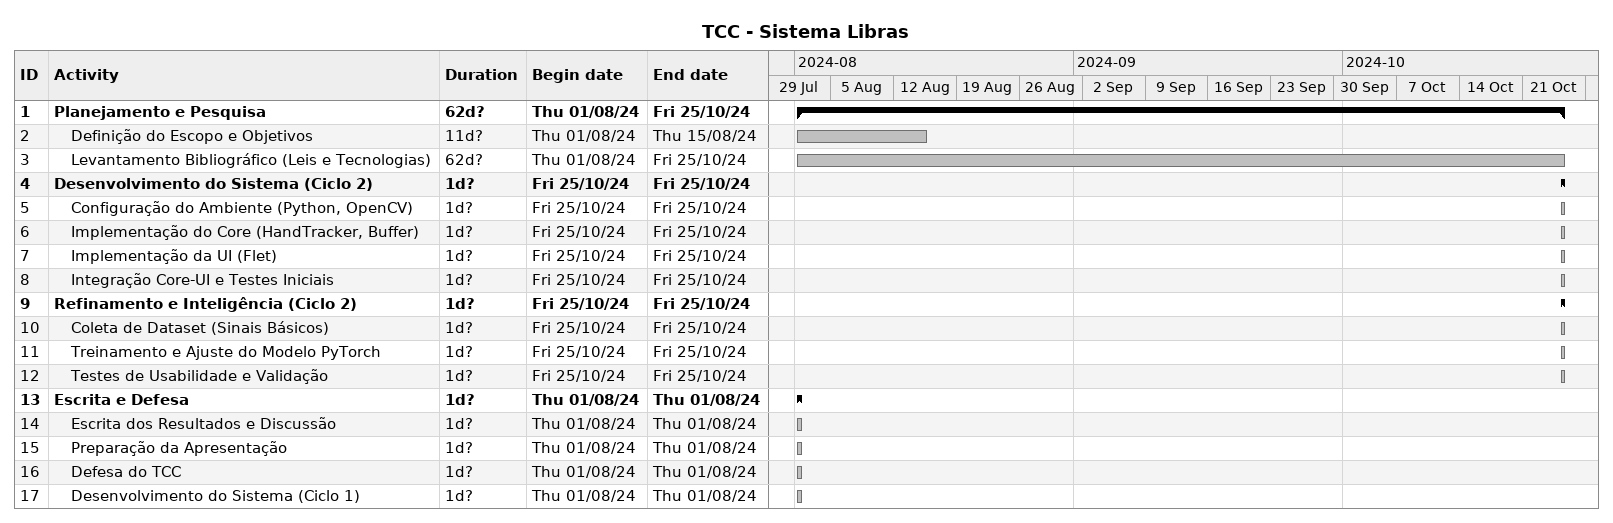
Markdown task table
TCC - Sistema Libras

| ID | Level | Task | Duration | Start | Finish |
|---|---|---|---|---|---|
| 1 | 1 | **Planejamento e Pesquisa** | 62d? | 2024-08-01 | 2024-10-25 |
| 2 | 2 | Definição do Escopo e Objetivos | 11d? | 2024-08-01 | 2024-08-15 |
| 3 | 2 | Levantamento Bibliográfico (Leis e Tecnologias) | 62d? | 2024-08-01 | 2024-10-25 |
| 4 | 1 | **Desenvolvimento do Sistema (Ciclo 2)** | 1d? | 2024-10-25 | 2024-10-25 |
| 5 | 2 | Configuração do Ambiente (Python, OpenCV) | 1d? | 2024-10-25 | 2024-10-25 |
| 6 | 2 | Implementação do Core (HandTracker, Buffer) | 1d? | 2024-10-25 | 2024-10-25 |
| 7 | 2 | Implementação da UI (Flet) | 1d? | 2024-10-25 | 2024-10-25 |
| 8 | 2 | Integração Core-UI e Testes Iniciais | 1d? | 2024-10-25 | 2024-10-25 |
| 9 | 1 | **Refinamento e Inteligência (Ciclo 2)** | 1d? | 2024-10-25 | 2024-10-25 |
| 10 | 2 | Coleta de Dataset (Sinais Básicos) | 1d? | 2024-10-25 | 2024-10-25 |
| 11 | 2 | Treinamento e Ajuste do Modelo PyTorch | 1d? | 2024-10-25 | 2024-10-25 |
| 12 | 2 | Testes de Usabilidade e Validação | 1d? | 2024-10-25 | 2024-10-25 |
| 13 | 1 | **Escrita e Defesa** | 1d? | 2024-08-01 | 2024-08-01 |
| 14 | 2 | Escrita dos Resultados e Discussão | 1d? | 2024-08-01 | 2024-08-01 |
| 15 | 2 | Preparação da Apresentação | 1d? | 2024-08-01 | 2024-08-01 |
| 16 | 2 | Defesa do TCC | 1d? | 2024-08-01 | 2024-08-01 |
| 17 | 2 | Desenvolvimento do Sistema (Ciclo 1) | 1d? | 2024-08-01 | 2024-08-01 |
